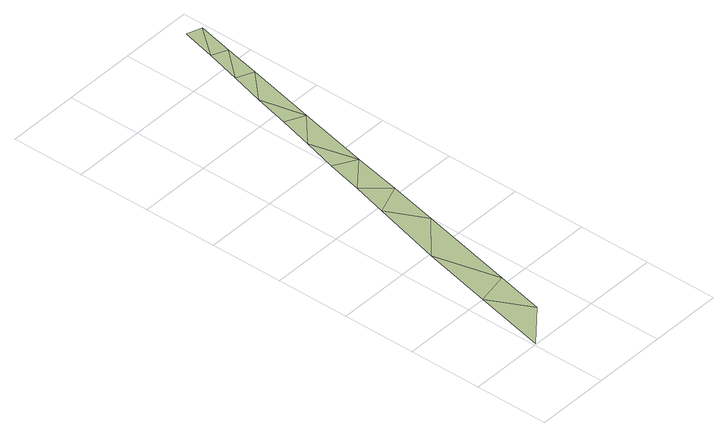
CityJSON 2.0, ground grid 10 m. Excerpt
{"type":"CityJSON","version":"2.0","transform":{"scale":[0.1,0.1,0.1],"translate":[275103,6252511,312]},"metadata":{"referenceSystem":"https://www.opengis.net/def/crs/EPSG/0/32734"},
"CityObjects":{
"terrain1":{"type":"TINRelief","geometry":[{"type":"CompositeSurface","lod":"1","boundaries":[[[0,1,2]],[[2,3,0]],[[3,4,0]],[[4,3,5]],[[5,6,4]],[[6,5,7]],[[6,7,8]],[[8,7,9]],[[9,10,8]],[[10,9,11]],[[9,12,11]],[[12,13,11]],[[14,13,12]],[[14,12,15]],[[15,16,14]],[[16,15,17]],[[17,18,16]],[[19,18,17]],[[18,19,20]]]}]}
},
"vertices":[
[26,100,9],[4,2,9],[55,43,9],[70,109,9],[48,197,9],[100,242,9],[74,294,9],[115,309,9],[87,342,9],[129,375,9],[99,391,9],[112,438,9],[151,473,9],[125,485,9],[137,533,9],[173,570,9],[150,580,9],[184,619,9],[163,628,9],[195,668,9],[175,675,9]
]}
